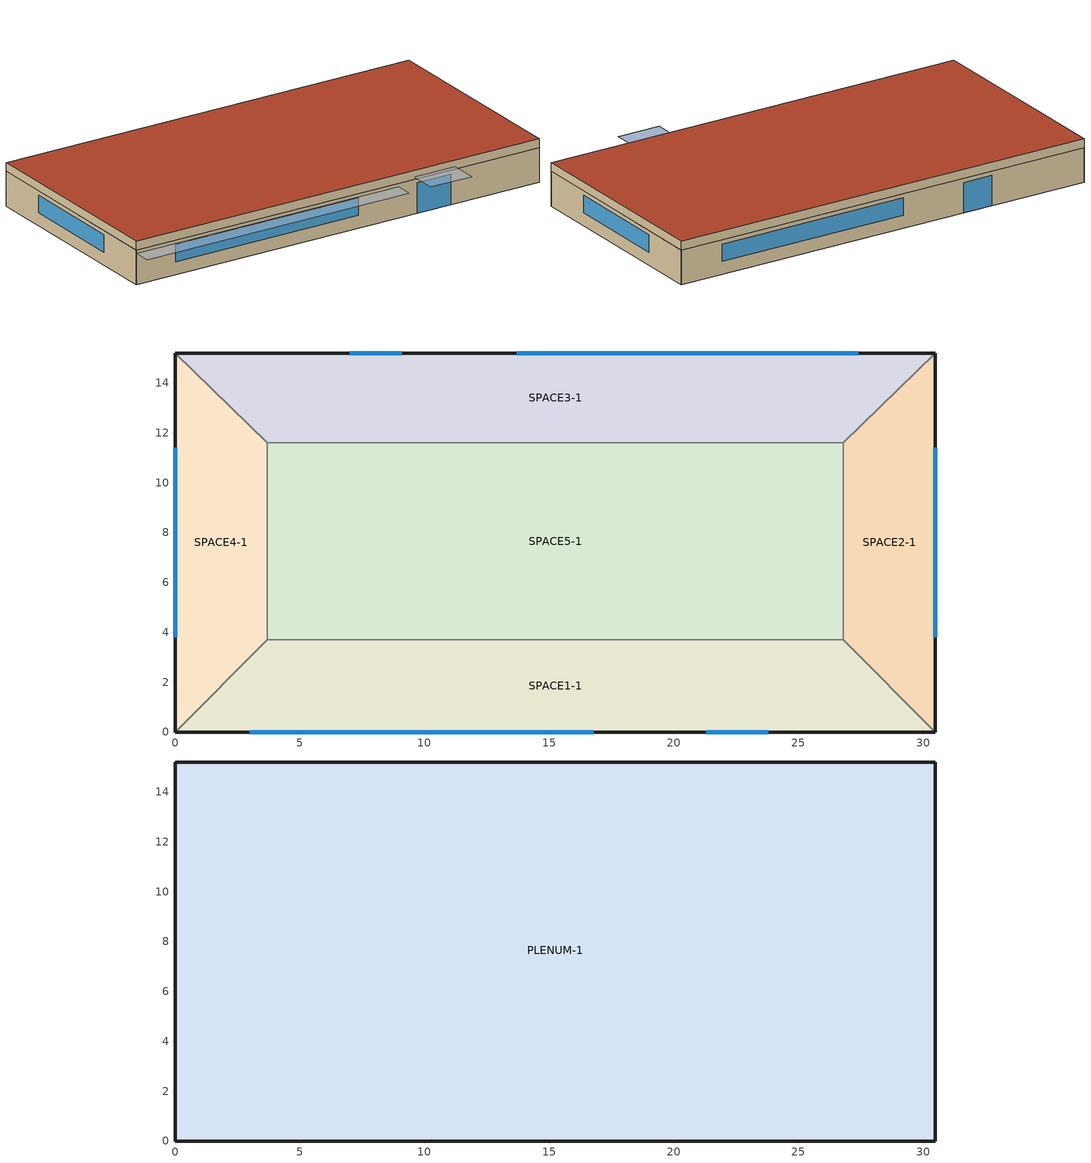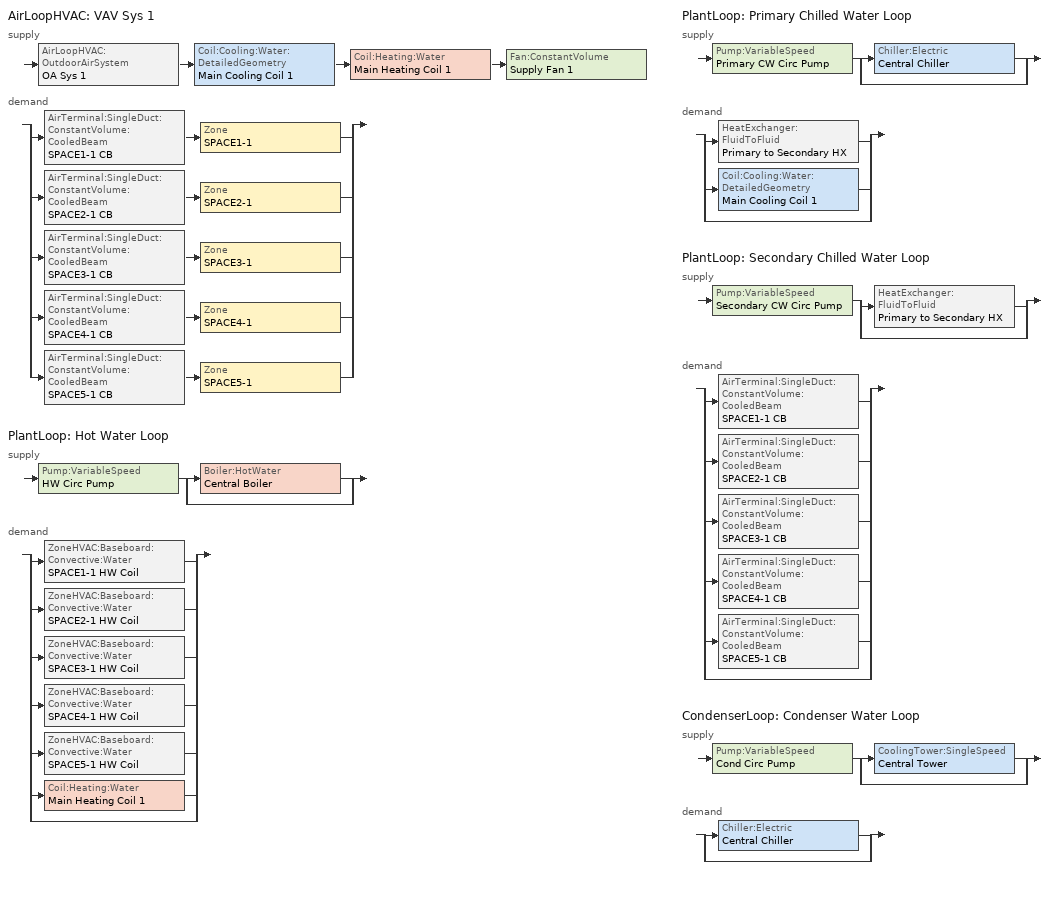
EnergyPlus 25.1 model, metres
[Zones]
SPACE1-1
 floor ground (FLOOR-SLAB-1): 26.8,3.7 30.5,0 0,0 3.7,3.7 z0
 wall outside (WALL-1): 0,0 30.5,0 z0:2.4
 wall to SPACE2-1 (INT-WALL-1): 30.5,0 26.8,3.7 z0:2.4
 wall to SPACE4-1 (INT-WALL-1): 3.7,3.7 0,0 z0:2.4
 wall to SPACE5-1 (INT-WALL-1): 26.8,3.7 3.7,3.7 z0:2.4
 window (Dbl Clr 3mm/13mm Air): 3,0 16.8,0 z0.9:2.1
 window (Sgl Grey 3mm): 21.3,0 23.8,0 z0:2.1
SPACE2-1
 floor ground (FLOOR-SLAB-1): 26.8,11.6 30.5,15.2 30.5,0 26.8,3.7 z0
 wall outside (WALL-1): 30.5,0 30.5,15.2 z0:2.4
 wall to SPACE3-1 (INT-WALL-1): 30.5,15.2 26.8,11.6 z0:2.4
 wall to SPACE5-1 (INT-WALL-1): 26.8,11.6 26.8,3.7 z0:2.4
 window (Dbl Clr 3mm/13mm Air): 30.5,3.8 30.5,11.4 z0.9:2.1
SPACE3-1
 floor ground (FLOOR-SLAB-1): 26.8,11.6 3.7,11.6 0,15.2 30.5,15.2 z0
 wall outside (WALL-1): 30.5,15.2 0,15.2 z0:2.4
 wall to SPACE4-1 (INT-WALL-1): 0,15.2 3.7,11.6 z0:2.4
 wall to SPACE5-1 (INT-WALL-1): 3.7,11.6 26.8,11.6 z0:2.4
 window (Dbl Clr 3mm/13mm Air): 27.4,15.2 13.7,15.2 z0.9:2.1
 window (Sgl Grey 3mm): 9.1,15.2 7,15.2 z0:2.1
SPACE4-1
 floor ground (FLOOR-SLAB-1): 3.7,3.7 0,0 0,15.2 3.7,11.6 z0
 wall outside (WALL-1): 0,15.2 0,0 z0:2.4
 wall to SPACE5-1 (INT-WALL-1): 3.7,3.7 3.7,11.6 z0:2.4
 window (Dbl Clr 3mm/13mm Air): 0,11.4 0,3.8 z0.9:2.1
SPACE5-1
 floor ground (FLOOR-SLAB-1): 26.8,11.6 26.8,3.7 3.7,3.7 3.7,11.6 z0
PLENUM-1
 floor to SPACE1-1 (CLNG-1): 26.8,3.7 30.5,0 0,0 3.7,3.7 z2.4
 floor to SPACE2-1 (CLNG-1): 26.8,11.6 30.5,15.2 30.5,0 26.8,3.7 z2.4
 floor to SPACE3-1 (CLNG-1): 26.8,11.6 3.7,11.6 0,15.2 30.5,15.2 z2.4
 floor to SPACE4-1 (CLNG-1): 3.7,3.7 0,0 0,15.2 3.7,11.6 z2.4
 floor to SPACE5-1 (CLNG-1): 26.8,11.6 26.8,3.7 3.7,3.7 3.7,11.6 z2.4
 wall outside (WALL-1): 0,0 30.5,0 30.5,15.2 0,15.2 0,0 z2.4:3
 roof outside (ROOF-1): 0,15.2 0,0 30.5,0 30.5,15.2 z3
shading: 0,-1.3 0,0 19.8,0 19.8,-1.3 z2.2; 21,-2 21,0 24.1,0 24.1,-2 z2.6
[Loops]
AirLoopHVAC 'VAV Sys 1'
 supply: AirLoopHVAC:OutdoorAirSystem 'OA Sys 1' > Coil:Cooling:Water:DetailedGeometry 'Main Cooling Coil 1' > Coil:Heating:Water 'Main Heating Coil 1' > Fan:ConstantVolume 'Supply Fan 1'
 demand: split
  | AirTerminal:SingleDuct:ConstantVolume:CooledBeam 'SPACE1-1 CB' > Zone 'SPACE1-1'
  | AirTerminal:SingleDuct:ConstantVolume:CooledBeam 'SPACE2-1 CB' > Zone 'SPACE2-1'
  | AirTerminal:SingleDuct:ConstantVolume:CooledBeam 'SPACE3-1 CB' > Zone 'SPACE3-1'
  | AirTerminal:SingleDuct:ConstantVolume:CooledBeam 'SPACE4-1 CB' > Zone 'SPACE4-1'
  | AirTerminal:SingleDuct:ConstantVolume:CooledBeam 'SPACE5-1 CB' > Zone 'SPACE5-1'
PlantLoop 'Hot Water Loop'
 supply: Pump:VariableSpeed 'HW Circ Pump' > split
  | Boiler:HotWater 'Central Boiler'
  | bypass
 demand: split
  | ZoneHVAC:Baseboard:Convective:Water 'SPACE1-1 HW Coil'
  | ZoneHVAC:Baseboard:Convective:Water 'SPACE2-1 HW Coil'
  | ZoneHVAC:Baseboard:Convective:Water 'SPACE3-1 HW Coil'
  | ZoneHVAC:Baseboard:Convective:Water 'SPACE4-1 HW Coil'
  | ZoneHVAC:Baseboard:Convective:Water 'SPACE5-1 HW Coil'
  | Coil:Heating:Water 'Main Heating Coil 1'
  | bypass
PlantLoop 'Primary Chilled Water Loop'
 supply: Pump:VariableSpeed 'Primary CW Circ Pump' > split
  | Chiller:Electric 'Central Chiller'
  | bypass
 demand: split
  | HeatExchanger:FluidToFluid 'Primary to Secondary HX'
  | Coil:Cooling:Water:DetailedGeometry 'Main Cooling Coil 1'
  | bypass
PlantLoop 'Secondary Chilled Water Loop'
 supply: Pump:VariableSpeed 'Secondary CW Circ Pump' > split
  | HeatExchanger:FluidToFluid 'Primary to Secondary HX'
  | bypass
 demand: split
  | AirTerminal:SingleDuct:ConstantVolume:CooledBeam 'SPACE1-1 CB'
  | AirTerminal:SingleDuct:ConstantVolume:CooledBeam 'SPACE2-1 CB'
  | AirTerminal:SingleDuct:ConstantVolume:CooledBeam 'SPACE3-1 CB'
  | AirTerminal:SingleDuct:ConstantVolume:CooledBeam 'SPACE4-1 CB'
  | AirTerminal:SingleDuct:ConstantVolume:CooledBeam 'SPACE5-1 CB'
  | bypass
CondenserLoop 'Condenser Water Loop'
 supply: Pump:VariableSpeed 'Cond Circ Pump' > split
  | CoolingTower:SingleSpeed 'Central Tower'
  | bypass
 demand: split
  | Chiller:Electric 'Central Chiller'
  | bypass
[Building]
Building: North Axis {deg}=30; Terrain=City; Loads Convergence Tolerance Value {W}=0.04; Temperature Convergence Tolerance Value {deltaC}=0.4; Solar Distribution=FullExterior; Maximum Number of Warmup Days=25; Minimum Number of Warmup Days=6
[Site:Location]
SAN_FRANCISCO_CA_USA: Latitude {deg}=37.62; Longitude {deg}=-122.38; Time Zone {hr}=-8; Elevation {m}=5
[SizingPeriod:DesignDay] Day of Month=21; Humidity Condition Type=Wetbulb; Barometric Pressure {Pa}=101265; Rain Indicator=No; Snow Indicator=No; Daylight Saving Time Indicator=No; Solar Model Indicator=ASHRAEClearSky
Name | Month | Day Type | Maximum Dry-Bulb Temperature {C} | Daily Dry-Bulb Temperature Range {deltaC} | Wetbulb or DewPoint at Maximum Dry-Bulb {C} | Wind Speed {m/s} | Wind Direction {deg} | Sky Clearness
SAN_FRANCISCO Ann Htg 99% Condns DB | 1 | WinterDesignDay | 4.4 | 0 | 4.4 | 2.4 | 140 | 0
SAN_FRANCISCO Ann Clg 1% Condns DB=>MWB | 9 | SummerDesignDay | 25.6 | 9 | 16.6 | 5.8 | 310 | 1
[Site:GroundTemperature:BuildingSurface]
20.03, 20.03, 20.13, 20.3, 20.43, 20.52, 20.62, 20.77, 20.78, 20.55, 20.44, 20.2
[Material] Thermal Absorptance=0.9
Name | Roughness | Thickness {m} | Conductivity {W/m-K} | Density {kg/m3} | Specific Heat {J/kg-K} | Solar Absorptance | Visible Absorptance
RG01 | Rough | 0.0127 | 1.442 | 881 | 1674 | 0.65 | 0.65
BR01 | VeryRough | 0.0095 | 0.162 | 1121 | 1464 | 0.7 | 0.7
IN46 | VeryRough | 0.0762 | 0.023 | 24 | 1590 | 0.5 | 0.5
WD01 | MediumSmooth | 0.0191 | 0.115 | 513 | 1381 | 0.78 | 0.78
PW03 | MediumSmooth | 0.0127 | 0.115 | 545 | 1213 | 0.78 | 0.78
IN02 | Rough | 0.0901 | 0.043 | 10 | 837 | 0.75 | 0.75
GP01 | MediumSmooth | 0.0127 | 0.16 | 801 | 837 | 0.75 | 0.75
GP02 | MediumSmooth | 0.0159 | 0.16 | 801 | 837 | 0.75 | 0.75
CC03 | MediumRough | 0.1016 | 1.31 | 2243 | 837 | 0.65 | 0.65
[Material:NoMass]
MAT-CLNG-1: Roughness=Rough; Thermal Resistance {m2-K/W}=0.652259; Thermal Absorptance=0.65; Solar Absorptance=0.65; Visible Absorptance=0.65
[Material:AirGap]
AL21: Thermal Resistance {m2-K/W}=0.157
[Construction]
ROOF-1: RG01, BR01, IN46, WD01
WALL-1: WD01, PW03, IN02, GP01
CLNG-1: MAT-CLNG-1
FLOOR-SLAB-1: CC03
INT-WALL-1: GP02, AL21, GP02
Dbl Clr 3mm/13mm Air: CLEAR 3MM, AIR 13MM, CLEAR 3MM
Sgl Grey 3mm: GREY 3MM
[WindowMaterial:Gas]
AIR 13MM: Gas Type=Air; Thickness {m}=0.0127
[WindowMaterial:Glazing] Optical Data Type=SpectralAverage; Thickness {m}=0.003; Infrared Transmittance at Normal Incidence=0; Front Side Infrared Hemispherical Emissivity=0.84; Back Side Infrared Hemispherical Emissivity=0.84; Conductivity {W/m-K}=0.9
Name | Solar Transmittance at Normal Incidence | Front Side Solar Reflectance at Normal Incidence | Back Side Solar Reflectance at Normal Incidence | Visible Transmittance at Normal Incidence | Front Side Visible Reflectance at Normal Incidence | Back Side Visible Reflectance at Normal Incidence
CLEAR 3MM | 0.837 | 0.075 | 0.075 | 0.898 | 0.081 | 0.081
GREY 3MM | 0.626 | 0.061 | 0.061 | 0.611 | 0.061 | 0.061
[Zone] Type=1; Multiplier=1
Name | Ceiling Height {m} | Volume {m3}
PLENUM-1 | 0.6096 | 283.2
SPACE1-1; SPACE3-1 | 2.4384 | 239.247
SPACE2-1; SPACE4-1 | 2.4384 | 103.311
SPACE5-1 | 2.4384 | 447.683
[ZoneInfiltration:DesignFlowRate] Schedule=INFIL-SCH; Design Flow Rate Calculation Method=flow/zone; Constant Term Coefficient=0; Temperature Term Coefficient=0; Velocity Term Coefficient=0.2237; Velocity Squared Term Coefficient=0
Name | Zone or ZoneList or Space or SpaceList | Design Flow Rate {m3/s}
SPACE1-1 Infil 1 | SPACE1-1 | 0.0167
SPACE2-1 Infil 1 | SPACE2-1 | 0.00717
SPACE3-1 Infil 1 | SPACE3-1 | 0.0167
SPACE4-1 Infil 1 | SPACE4-1 | 0.00717
SPACE5-1 Infil 1 | SPACE5-1 | 0.031089
[People] Number of People Schedule=OCCUPY-1; Number of People Calculation Method=people; Fraction Radiant=0.3; Activity Level Schedule=ActSchd
Name | Zone or ZoneList or Space or SpaceList | Number of People
SPACE1-1 People 1 | SPACE1-1 | 11
SPACE2-1 People 1 | SPACE2-1 | 5
SPACE3-1 People 1 | SPACE3-1 | 11
SPACE4-1 People 1 | SPACE4-1 | 5
SPACE5-1 People 1 | SPACE5-1 | 20
[Lights] Schedule=LIGHTS-1; Design Level Calculation Method=LightingLevel; Return Air Fraction=0.2; Fraction Radiant=0.59; Fraction Visible=0.2; Fraction Replaceable=0
Name | Zone or ZoneList or Space or SpaceList | Lighting Level {W}
SPACE1-1 Lights 1 | SPACE1-1 | 1584
SPACE2-1 Lights 1 | SPACE2-1 | 684
SPACE3-1 Lights 1 | SPACE3-1 | 1584
SPACE4-1 Lights 1 | SPACE4-1 | 684
SPACE5-1 Lights 1 | SPACE5-1 | 2964
[ElectricEquipment] Schedule=EQUIP-1; Design Level Calculation Method=EquipmentLevel; Fraction Latent=0; Fraction Radiant=0.3; Fraction Lost=0
Name | Zone or ZoneList or Space or SpaceList | Design Level {W}
SPACE1-1 ElecEq 1 | SPACE1-1 | 1056
SPACE2-1 ElecEq 1 | SPACE2-1 | 456
SPACE3-1 ElecEq 1 | SPACE3-1 | 1056
SPACE4-1 ElecEq 1 | SPACE4-1 | 456
SPACE5-1 ElecEq 1 | SPACE5-1 | 1976
[Sizing:Zone] Zone Cooling Design Supply Air Temperature Input Method=SupplyAirTemperature; Zone Cooling Design Supply Air Temperature {C}=14; Zone Heating Design Supply Air Temperature Input Method=SupplyAirTemperature; Zone Heating Design Supply Air Temperature {C}=43; Zone Cooling Design Supply Air Humidity Ratio {kgWater/kgDryAir}=0.009; Zone Heating Design Supply Air Humidity Ratio {kgWater/kgDryAir}=0.004; Zone Heating Sizing Factor=0; Zone Cooling Sizing Factor=0; Cooling Design Air Flow Method=DesignDay; Cooling Design Air Flow Rate {m3/s}=0; Heating Design Air Flow Method=DesignDay; Heating Design Air Flow Rate {m3/s}=0; Account for Dedicated Outdoor Air System=No; Dedicated Outdoor Air System Control Strategy=NeutralSupplyAir; Dedicated Outdoor Air Low Setpoint Temperature for Design {C}=autosize; Dedicated Outdoor Air High Setpoint Temperature for Design {C}=autosize
Name | Design Specification Outdoor Air Object
SPACE1-1 | SZ DSOA SPACE1-1
SPACE2-1 | SZ DSOA SPACE2-1
SPACE3-1 | SZ DSOA SPACE3-1
SPACE4-1 | SZ DSOA SPACE4-1
SPACE5-1 | SZ DSOA SPACE5-1
[DesignSpecification:OutdoorAir] Outdoor Air Method=flow/person; Outdoor Air Flow per Person {m3/s-person}=0.013; Outdoor Air Flow per Zone Floor Area {m3/s-m2}=0; Outdoor Air Flow per Zone {m3/s}=0
SZ DSOA SPACE1-1; SZ DSOA SPACE2-1; SZ DSOA SPACE3-1; SZ DSOA SPACE4-1; SZ DSOA SPACE5-1
[Sizing:System]
VAV Sys 1: Type of Load to Size On=VentilationRequirement; Design Outdoor Air Flow Rate {m3/s}=autosize; Central Heating Maximum System Air Flow Ratio=1; Preheat Design Temperature {C}=7; Preheat Design Humidity Ratio {kgWater/kgDryAir}=0.008; Precool Design Temperature {C}=11; Precool Design Humidity Ratio {kgWater/kgDryAir}=0.008; Central Cooling Design Supply Air Temperature {C}=21; Central Heating Design Supply Air Temperature {C}=21; Type of Zone Sum to Use=noncoincident; 100% Outdoor Air in Cooling=no; 100% Outdoor Air in Heating=no; Central Cooling Design Supply Air Humidity Ratio {kgWater/kgDryAir}=0.008; Central Heating Design Supply Air Humidity Ratio {kgWater/kgDryAir}=0.008; Cooling Supply Air Flow Rate Method=DesignDay; Cooling Supply Air Flow Rate {m3/s}=0; Heating Supply Air Flow Rate Method=DesignDay; Heating Supply Air Flow Rate {m3/s}=0; Zone Maximum Outdoor Air Fraction=1; Cooling Design Capacity Method=CoolingDesignCapacity; Cooling Design Capacity {W}=autosize; Heating Design Capacity Method=HeatingDesignCapacity; Heating Design Capacity {W}=autosize; Central Cooling Capacity Control Method=VAV
[Sizing:Plant]
Name | Loop Type | Design Loop Exit Temperature {C} | Loop Design Temperature Difference {deltaC} | Sizing Option | Zone Timesteps in Averaging Window | Coincident Sizing Factor Mode
Hot Water Loop | heating | 82 | 11 | Coincident | 1 | None
Secondary Chilled Water Loop | cooling | 15 | 3 | Coincident | 1 | None
Condenser Water Loop | condenser | 29.4 | 5.6
Primary Chilled Water Loop | cooling | 7 | 6 | Coincident | 1 | None
[ZoneControl:Thermostat] Control Type Schedule=Zone Control Type Sched; Control 1=DualSetPoint
Name | Zone or ZoneList
SPACE1-1 Control | SPACE1-1
SPACE2-1 Control | SPACE2-1
SPACE3-1 Control | SPACE3-1
SPACE4-1 Control | SPACE4-1
SPACE5-1 Control | SPACE5-1
[ThermostatSetpoint:DualSetpoint]
DualSetPoint: Heating Setpoint Temperature Schedule=Htg-SetP-Sch; Cooling Setpoint Temperature Schedule=Clg-SetP-Sch
[Zone equipment]
SPACE1-1: SPACE1-1 CB, SPACE1-1 HW Coil
SPACE2-1: SPACE2-1 CB, SPACE2-1 HW Coil
SPACE3-1: SPACE3-1 CB, SPACE3-1 HW Coil
SPACE4-1: SPACE4-1 CB, SPACE4-1 HW Coil
SPACE5-1: SPACE5-1 CB, SPACE5-1 HW Coil
[AirTerminal:SingleDuct:ConstantVolume:CooledBeam] Availability Schedule=CWCoilAvailSched
Name | Cooled Beam Type
SPACE1-1 CB; SPACE2-1 CB; SPACE3-1 CB; SPACE4-1 CB | Active
SPACE5-1 CB | Passive
[ZoneHVAC:Baseboard:Convective:Water] Availability Schedule=ReheatCoilAvailSched; Heating Design Capacity Method=HeatingDesignCapacity; Heating Design Capacity {W}=Autosize; U-Factor Times Area Value {W/K}=autosize; Maximum Water Flow Rate {m3/s}=autosize
SPACE1-1 HW Coil; SPACE2-1 HW Coil; SPACE3-1 HW Coil; SPACE4-1 HW Coil; SPACE5-1 HW Coil
[AirLoopHVAC:ReturnPlenum]
Return-Plenum-1: Zone=PLENUM-1
[AirLoopHVAC]
VAV Sys 1: Design Supply Air Flow Rate {m3/s}=autosize
[AvailabilityManager:Scheduled]
VAV Sys 1 Avail: Schedule=FanAvailSched
[Coil:Cooling:Water:DetailedGeometry]
Main Cooling Coil 1: Availability Schedule=CoolingCoilAvailSched; Maximum Water Flow Rate {m3/s}=autosize; Tube Outside Surface Area {m2}=autosize; Total Tube Inside Area {m2}=autosize; Fin Surface Area {m2}=autosize; Minimum Airflow Area {m2}=autosize; Coil Depth {m}=autosize; Fin Diameter {m}=autosize; Number of Tubes per Row=autosize; Design Water Temperature Difference {deltaC}=6
[Coil:Heating:Water]
Main Heating Coil 1: Availability Schedule=HeatingCoilAvailSched; U-Factor Times Area Value {W/K}=autosize; Maximum Water Flow Rate {m3/s}=autosize; Performance Input Method=UFactorTimesAreaAndDesignWaterFlowRate; Rated Capacity {W}=autosize; Rated Inlet Water Temperature {C}=82.2; Rated Inlet Air Temperature {C}=16.6; Rated Outlet Water Temperature {C}=71.1; Rated Outlet Air Temperature {C}=32.2; Design Water Temperature Difference {deltaC}=11
[Fan:ConstantVolume]
Supply Fan 1: Availability Schedule=FanAvailSched; Fan Total Efficiency=0.65; Pressure Rise {Pa}=2000; Maximum Flow Rate {m3/s}=autosize; Motor Efficiency=0.9; Motor In Airstream Fraction=1
[Controller:WaterCoil] Control Variable=Temperature; Actuator Variable=FLOW; Controller Convergence Tolerance {deltaC}=0.002; Maximum Actuated Flow {m3/s}=autosize; Minimum Actuated Flow {m3/s}=0
Name | Action
Central Cooling Coil Controller 1 | Reverse
Central Heating Coil Controller 1 | Normal
[Controller:OutdoorAir]
OA Controller 1: Minimum Outdoor Air Flow Rate {m3/s}=autosize; Maximum Outdoor Air Flow Rate {m3/s}=autosize; Economizer Control Type=NoEconomizer; Economizer Control Action Type=ModulateFlow; Economizer Maximum Limit Dry-Bulb Temperature {C}=19; Economizer Minimum Limit Dry-Bulb Temperature {C}=4; Lockout Type=NoLockout; Minimum Limit Type=FixedMinimum; Minimum Outdoor Air Schedule=Min OA Sched
[SetpointManager:OutdoorAirReset]
Supply Air Temp Manager 1: Control Variable=Temperature; Setpoint at Outdoor Low Temperature {C}=21; Outdoor Low Temperature {C}=0; Setpoint at Outdoor High Temperature {C}=20; Outdoor High Temperature {C}=32; Setpoint Node or NodeList=Supply Air Temp Nodes 1
[SetpointManager:MixedAir]
Mixed Air Temp Manager 1: Control Variable=Temperature; Setpoint Node or NodeList=Main Branch SetPoint Node List
[PlantLoop] Fluid Type=Water; Maximum Loop Flow Rate {m3/s}=autosize; Minimum Loop Flow Rate {m3/s}=0; Plant Loop Volume {m3}=autocalculate; Load Distribution Scheme=SequentialLoad
Name | Plant Equipment Operation Scheme | Maximum Loop Temperature {C} | Minimum Loop Temperature {C}
Hot Water Loop | Hot Loop Operation | 100 | 10
Primary Chilled Water Loop | Primary CW Loop Operation | 98 | 1
Secondary Chilled Water Loop | Secondary CW Loop Operation | 98 | 1
[SetpointManager:Scheduled] Control Variable=Temperature
Name | Schedule | Setpoint Node or NodeList
Hot Water Loop Setpoint Manager | HW Loop Temp Schedule | Hot Water Loop Setpoint Node List
Central Boiler Setpoint Manager | HW Loop Temp Schedule | Central Boiler Outlet Node
Primary Chilled Water Loop Setpoint Manager | Primary CW Loop Temp Schedule | Primary Chilled Water Loop Setpoint Node List
Secondary Chilled Water Loop Setpoint Manager | Secondary CW Loop Temp Schedule | Secondary Chilled Water Loop Setpoint Node List
[PlantEquipmentOperationSchemes] Control Scheme 1 Schedule=PlantOnSched
Name | Control Scheme 1
Hot Loop Operation | Central Boiler Only
Primary CW Loop Operation | Central Chiller Only
Secondary CW Loop Operation | Secondary HX
[PlantEquipmentOperation:HeatingLoad]
Central Boiler Only: Load Range 1 Lower Limit {W}=0; Load Range 1 Upper Limit {W}=1000000; Range 1 Equipment List=heating plant
[PlantEquipmentList]
heating plant: Central Boiler
Cooling Plant: Central Chiller
Primary to Secondary HX equip: Primary to Secondary HX
[Boiler:HotWater]
Central Boiler: Fuel Type=NaturalGas; Nominal Capacity {W}=autosize; Nominal Thermal Efficiency=0.8; Efficiency Curve Temperature Evaluation Variable=LeavingBoiler; Normalized Boiler Efficiency Curve=BoilerEfficiency; Design Water Flow Rate {m3/s}=autosize; Minimum Part Load Ratio=0; Maximum Part Load Ratio=1.2; Optimum Part Load Ratio=1; Water Outlet Upper Temperature Limit {C}=100; Boiler Flow Mode=LeavingSetpointModulated
[Pump:VariableSpeed] Design Maximum Flow Rate {m3/s}=autosize; Design Pump Head {Pa}=179352; Design Power Consumption {W}=autosize; Motor Efficiency=0.9; Fraction of Motor Inefficiencies to Fluid Stream=0; Coefficient 1 of the Part Load Performance Curve=0; Coefficient 2 of the Part Load Performance Curve=1; Coefficient 3 of the Part Load Performance Curve=0; Coefficient 4 of the Part Load Performance Curve=0; Design Minimum Flow Rate {m3/s}=0; Pump Control Type=INTERMITTENT
Name | Pump Flow Rate Schedule
HW Circ Pump
Primary CW Circ Pump; Secondary CW Circ Pump; Cond Circ Pump | CoolingPumpAvailSched
[HeatExchanger:FluidToFluid]
Primary to Secondary HX: Availability Schedule=CoolingPumpAvailSched; Loop Demand Side Design Flow Rate {m3/s}=autosize; Loop Supply Side Design Flow Rate {m3/s}=Autosize; Heat Exchange Model Type=CrossFlowBothMixed; Heat Exchanger U-Factor Times Area Value {W/K}=Autosize; Control Type=CoolingSetpointModulated; Minimum Temperature Difference to Activate Heat Exchanger {deltaC}=0.2; Heat Transfer Metering End Use Type=LoopToLoop
[PlantEquipmentOperation:CoolingLoad] Load Range 1 Lower Limit {W}=0
Name | Load Range 1 Upper Limit {W} | Range 1 Equipment List
Central Chiller Only | 900000 | Cooling Plant
Year Round Tower Operation | 90000000 | All Towers
[Chiller:Electric]
Central Chiller: Condenser Type=WaterCooled; Nominal Capacity {W}=autosize; Nominal COP {W/W}=3.2; Minimum Part Load Ratio=0; Maximum Part Load Ratio=1; Optimum Part Load Ratio=0.65; Design Condenser Inlet Temperature {C}=29.44; Temperature Rise Coefficient=2.682759; Design Chilled Water Outlet Temperature {C}=6.667; Design Chilled Water Flow Rate {m3/s}=autosize; Design Condenser Fluid Flow Rate {m3/s}=autosize; Coefficient 1 of Capacity Ratio Curve=0.944836; Coefficient 2 of Capacity Ratio Curve=-0.0570088; Coefficient 3 of Capacity Ratio Curve=-0.00185486; Coefficient 1 of Power Ratio Curve=1.907846; Coefficient 2 of Power Ratio Curve=-1.20499; Coefficient 3 of Power Ratio Curve=0.263462; Coefficient 1 of Full Load Ratio Curve=0.03303; Coefficient 2 of Full Load Ratio Curve=0.6852; Coefficient 3 of Full Load Ratio Curve=0.2818; Chilled Water Outlet Temperature Lower Limit {C}=5; Chiller Flow Mode=LeavingSetpointModulated
[PlantEquipmentOperation:Uncontrolled]
Secondary HX: Equipment List=Primary to Secondary HX equip
[CondenserLoop]
Condenser Water Loop: Fluid Type=Water; Condenser Equipment Operation Scheme=Tower Loop Operation; Maximum Loop Temperature {C}=80; Minimum Loop Temperature {C}=10; Maximum Loop Flow Rate {m3/s}=autosize; Minimum Loop Flow Rate {m3/s}=0; Condenser Loop Volume {m3}=autocalculate; Load Distribution Scheme=SequentialLoad
[SetpointManager:FollowOutdoorAirTemperature]
MyCondenserControl: Control Variable=Temperature; Reference Temperature Type=OutdoorAirWetBulb; Offset Temperature Difference {deltaC}=0; Maximum Setpoint Temperature {C}=80; Minimum Setpoint Temperature {C}=10; Setpoint Node or NodeList=Condenser Supply Outlet Node
[CondenserEquipmentOperationSchemes]
Tower Loop Operation: Control Scheme 1=Year Round Tower Operation; Control Scheme 1 Schedule=PlantOnSched
[CondenserEquipmentList]
All Towers: Central Tower
[CoolingTower:SingleSpeed]
Central Tower: Design Water Flow Rate {m3/s}=autosize; Design Air Flow Rate {m3/s}=autosize; Design Fan Power {W}=autosize; Design U-Factor Times Area Value {W/K}=autosize; Free Convection Regime Air Flow Rate {m3/s}=0; Free Convection Regime U-Factor Times Area Value {W/K}=0
[Schedule:Compact]
OCCUPY-1: Through: 12/31, For: Weekdays SummerDesignDay CustomDay1 CustomDay2, Until: 8:00, 0, Until: 11:00, 1, Until: 12:00, 0.8, Until: 13:00, 0.4, Until: 14:00, 0.8, Until: 18:00, 1, Until: 19:00, 0.5, Until: 21:00, 0.1, Until: 24:00, 0, For: Saturday Sunday Holidays WinterDesignDay, Until: 24:00, 0
LIGHTS-1: Through: 12/31, For: Weekdays SummerDesignDay CustomDay1 CustomDay2, Until: 8:00, 0.05, Until: 9:00, 0.9, Until: 10:00, 0.95, Until: 11:00, 1, Until: 12:00, 0.95, Until: 13:00, 0.8, Until: 14:00, 0.9, Until: 18:00, 1, Until: 19:00, 0.6, Until: 20:00, 0.2, Until: 21:00, 0.2, Until: 24:00, 0.05, For: Saturday Sunday Holidays WinterDesignDay, Until: 24:00, 0.05
EQUIP-1: Through: 12/31, For: Weekdays SummerDesignDay CustomDay1 CustomDay2, Until: 8:00, 0.02, Until: 9:00, 0.4, Until: 14:00, 0.9, Until: 15:00, 0.8, Until: 16:00, 0.7, Until: 18:00, 0.5, Until: 20:00, 0.3, Until: 24:00, 0.02, For: Saturday Sunday Holidays WinterDesignDay, Until: 24:00, 0.2
INFIL-SCH: Through: 3/31, For: Alldays, Until: 24:00, 1, Through: 10/31, For: Alldays, Until: 24:00, 0, Through: 12/31, For: Alldays, Until: 24:00, 1
ActSchd: Through: 12/31, For: Alldays, Until: 24:00, 117.24
Htg-SetP-Sch: Through: 12/31, For: Weekdays CustomDay1 CustomDay2, Until: 7:00, 12.8, Until: 18:00, 21.1, Until: 24:00, 12.8, For: Weekends Holidays, Until: 7:00, 12.8, Until: 13:00, 21.1, Until: 24:00, 12.8, For: SummerDesignDay, Until: 24:00, 12.8, For: WinterDesignDay, Until: 24:00, 21.1
Clg-SetP-Sch: Through: 12/31, For: Weekdays CustomDay1 CustomDay2, Until: 7:00, 40, Until: 18:00, 23.9, Until: 24:00, 40, For: Weekends Holidays, Until: 7:00, 40, Until: 13:00, 23.9, Until: 24:00, 32.2, For: SummerDesignDay, Until: 24:00, 23.9, For: WinterDesignDay, Until: 24:00, 40
Zone Control Type Sched: Through: 12/31, For: Weekdays Weekends Holidays CustomDay1 CustomDay2, Until: 24:00, 4, For: SummerDesignDay, Until: 24:00, 4, For: WinterDesignDay, Until: 24:00, 4
Min OA Sched: Through: 12/31, For: Weekdays, Until: 6:00, 0.02, Until: 18:00, 1, Until: 24:00, 0.02, For: Weekends SummerDesignDay WinterDesignDay CustomDay1 CustomDay2 Holidays, Until: 24:00, 0.02
FanAvailSched: Through: 12/31, For: Weekdays, Until: 7:00, 0, Until: 17:00, 1, Until: 24:00, 0, For: Weekends Holidays CustomDay1 CustomDay2, Until: 24:00, 0, For: SummerDesignDay WinterDesignDay, Until: 24:00, 1
CoolingCoilAvailSched: Through: 3/31, For: Alldays, Until: 24:00, 0, Through: 9/30, For: Weekdays, Until: 7:00, 0, Until: 17:00, 1, Until: 24:00, 0, For: Weekends Holidays CustomDay1 CustomDay2, Until: 24:00, 0, For: SummerDesignDay WinterDesignDay, Until: 24:00, 1, Through: 12/31, For: Alldays, Until: 24:00, 0
CoolingPumpAvailSched; ReheatCoilAvailSched; CWCoilAvailSched; PlantOnSched: Through: 12/31, For: Alldays, Until: 24:00, 1
HeatingCoilAvailSched: Through: 3/31, For: Alldays, Until: 24:00, 1, Through: 9/30, For: Alldays, Until: 24:00, 0, Through: 12/31, For: Alldays, Until: 24:00, 1
Secondary CW Loop Temp Schedule: Through: 12/31, For: Alldays, Until: 24:00, 15
Primary CW Loop Temp Schedule: Through: 12/31, For: Alldays, Until: 24:00, 7
HW Loop Temp Schedule: Through: 12/31, For: Alldays, Until: 24:00, 82
[Curve:Quadratic]
BoilerEfficiency: Coefficient1 Constant=1; Coefficient2 x=0; Coefficient3 x**2=0; Minimum Value of x=0; Maximum Value of x=1
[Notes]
5ZoneCoolBeam.idf
Basic file description:  1 story building divided into 4 exterior and one interior conditioned zones and return plenum.
Highlights:              illustrates the simulation of a cooled beam system.
Simulation Location/Run: SAN_FRANCISCO, CA, USA, TMY2-23234, 2 design days, 2 run periods,
Run Control executes the run periods using the weather file
Location:                San Francisco, CA, USA
Design Days:             SAN_FRANCISCO_CA_USA Annual Heating 99%, MaxDB=4.4°C
SAN_FRANCISCO_CA_USA Annual Cooling (DB=>MWB) 1%, MaxDB=25.6°C MWB=16.6°C
Run Period (Weather File): Winter 1/14, Summer 7/7, CHICAGO_IL_USA TMY2-94846
Run Control:             Zone and System sizing with weather file run control (no design days run)
Building: Single floor rectangular building 100 ft x 50 ft. 5 zones - 4 exterior, 1 interior, zone height 8 feet.
Exterior zone depth is 12 feet. There is a 2 foot high return plenum: the overall building height is
10 feet. There are windows on all 4 facades; the south and north facades have glass doors.
The south facing glass is shaded by overhangs. The walls are woodshingle over plywood, R11 insulation,
and gypboard. The roof is a gravel built up roof with R-3 mineral board insulation and plywood sheathing.
The windows are of various single and double pane construction with 3mm and 6mm glass and either 6mm or
13mm argon or air gap.  The window to wall ratio is approximately 0.29.
The south wall and door have overhangs.
The building is oriented 30 degrees east of north.
Floor Area:        463.6 m2 (5000 ft2)
Number of Stories: 1
Zone Description Details:
Internal gains description:     lighting is 1.5 watts/ft2, office equip is 1.0 watts/ft2. There is 1 occupant
per 100 ft2 of floor area. The infiltration is 0.25 air changes per hour.
Interzone Surfaces:             6 interzone surfaces (see diagram)
Internal Mass:                  None
Windows:                        4 ea.: 1) Double pane clear, 3mm glass, 13mm air gap
2) Double pane clear, 3mm glass, 13mm argon gap
3) Double pane clear, 6mm glass, 6mm air gap
4) Double pane lowE,  6mm lowE glass outside, 6mm air gap, 6mm clear glass
Doors:                          2 ea.:    Single pane grey,  3mm glass
Detached Shading:               None
Daylight:                       None
Natural Ventilation:            None
Compact Schedules:              Yes
HVAC:                           Constant volume 100% outside air central system with outside air inlet. The central
zone has a passive cooled beam system. The 4 exterior
zones have active cooled beam systems with hot water baseboard heating.
Central plant is a single hot-water boiler, an electric
compression chiller with water cooled condenser, and a cooling tower. All
equipment is autosized.
Zonal Equipment:                AirTerminal:SingleDuct:ConstantVolume:CooledBeam, ZoneHVAC:Baseboard:Convective:Water
Central Air Handling Equipment: Yes
System Equipment Autosize:      Yes
Purchased Cooling:              None
Purchased Heating:              None
Coils:                          None
Pumps:                          Pump:VariableSpeed
Boilers:                        Boiler:HotWater
Chillers:                       Chiller:Electric
Towers:                         CoolingTower:SingleSpeed
Standard Reports:               All Summary Predefined Reports
Timestep or Hourly Variables:   Hourly
Time bins Report:               None
HTML Report:                    Predefined All Summary
Environmental Emissions:        None
Utility Tariffs:                None
